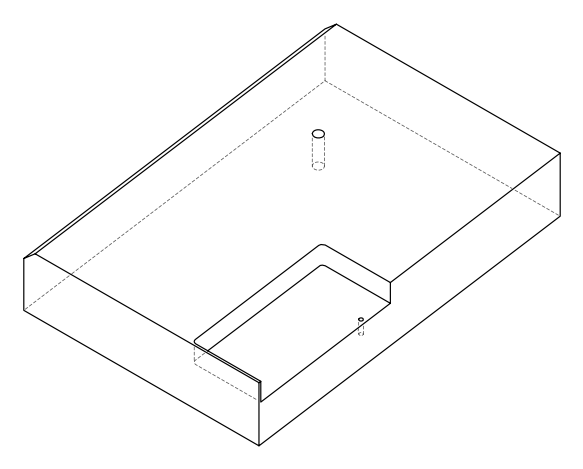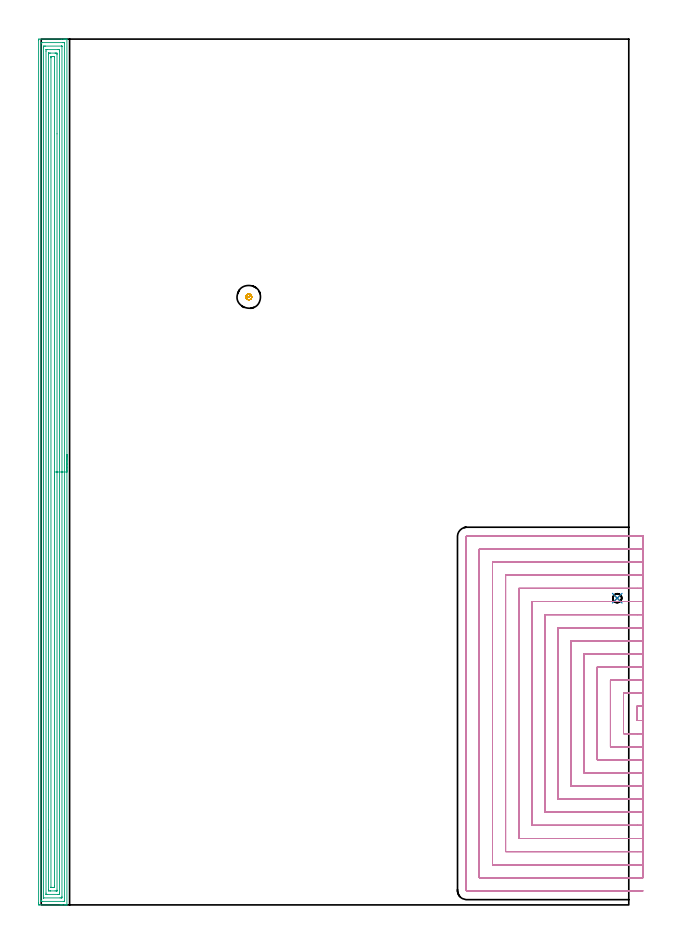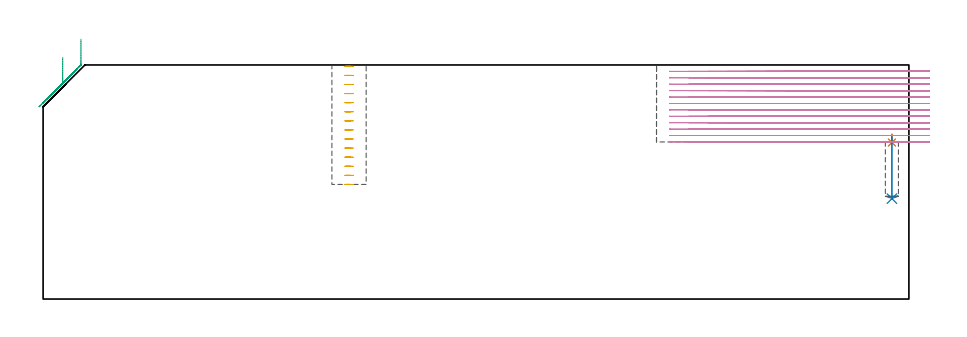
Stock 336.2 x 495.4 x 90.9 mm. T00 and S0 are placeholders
(PLAN: 5 operations, 3 tool changes, 163.7 min)
(1 SPOT_DRILL | STEP1POCKET | NXT0321_9005460120000 | 0.03 min | 3234 mm3)
(2 DRILL_BLIND_HOLE_INTO_CENTER | STEP1POCKET | NXT0301_022 | 0.1 min | 439 mm3)
(3 AREA_MILL | FG_CHAMFER_SURFACE | UGT0205_001 | 24.08 min | 65003 mm3)
(4 MILL_SLOT | SLOT_PARTIAL_RECTANGULAR | NXT0201_010 | Follow Part, ap 2.5, ae 75% | 138.62 min | 620813 mm3)
(5 MILL_BLIND_HOLE_FROM_SOLID_MATERIAL | STEP1POCKET_1 | NXT0201_010 | Spiral | 0.91 min | 6440 mm3)
(TOOL NXT0321_9005460120000 | NC Spot Drill, 142deg, 12mm, Carbide, Uncoated | D12 PA142 FL30 Z2)
(TOOL NXT0301_022 | Carbide Drill 5.1mm [860.1-0510-015A1-MM 2214] | D5.1 PA140 FL28 Z2)
(TOOL UGT0205_001 | Chamfer Mill 20 x 3 x 45 deg. | D20 FL50 Z2)
(TOOL NXT0201_010 | ENDMILL 10mm [2P460-1000-NA 1630] | D10 FL30 Z6)
(OP 1 SPOT_DRILL)
G17 G21 G94 G90
T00 M6
G54
G17 G0 G90 X329.6 Y175.5 S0 M3
G43 Z100.9 H0
G94 G81 G98 Z60.78 F250. R64.
G80
M5
M2
(OP 2 DRILL_BLIND_HOLE_INTO_CENTER)
G17 G21 G94 G90
T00 M6
G54
G17 G0 G90 X329.6 Y175.5 S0 M3
G43 Z100.9 H1
G94 G81 G98 Z39. F250. R63.
G80
M5
M2
(OP 3 AREA_MILL)
G17 G21 G94 G90
T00 M6
G54
G17 G0 G90 X14.7 Y257.7 S1061 M3
G43 Z100.9 H0
G94 G1 Y257.662 Z100.028 F250.
Y257.548 Z99.163
Y257.359 Z98.312
Y257.097 Z97.48
Y256.763 Z96.674
Y256.36 Z95.9
Y255.892 Z95.164
Y255.36 Z94.472
Y254.771 Z93.829
Y254.128 Z93.239
Y253.436 Z92.708
Y252.7 Z92.24
Y251.926 Z91.837
Y251.12 Z91.503
Y250.288 Z91.241
Y249.437 Z91.052
Y248.572 Z90.938
Y247.7 Z90.9
Y0.175
X14.697 Y0.01 Z90.888
X14.661 Y0.007 Z90.852
X14.271 Y0. Z90.471
X13.957 Z90.157
X13.263 Z89.458
X12.027 Z88.224
X11.486 Z87.681
X10.868 Z87.064
X-0.951 Y0.001 Z75.246
X-1.179 Y0.003 Z75.018
X-1.492 Y0.008 Z74.706
X-1.494 Y0.075 Z74.703
X-1.499 Y0.621 Z74.701
X-1.5 Y1.173 Z74.7
Y494.779
X-1.497 Y495.124 Z74.702
X-1.492 Y495.39 Z74.706
X-1.222 Y495.4 Z74.975
X11.486 Z87.681
X12.916 Z89.112
X13.263 Z89.458
X13.958 Z90.157
X14.271 Z90.471
X14.661 Y495.393 Z90.852
X14.697 Y495.39 Z90.888
X14.7 Y495.225 Z90.9
Y247.7
X13.286 Z89.486
X13.285 Y2.387 Z89.485
X13.263 Y2.01 Z89.463
X12.78 Y2.001 Z88.98
X0.825 Y2. Z77.025
X0.342 Y2.001 Z76.542
X-0.063 Y2.01 Z76.137
X-0.085 Y2.409 Z76.115
Y2.431
Y493.013
X-0.063 Y493.39 Z76.137
X0.42 Y493.399 Z76.62
X12.375 Y493.4 Z88.575
X12.858 Y493.399 Z89.058
X13.263 Y493.39 Z89.463
X13.285 Y492.991 Z89.485
Y492.969
X13.286 Y247.7 Z89.486
X11.871 Z88.071
Y4.702
X11.867 Y4.196 Z88.067
X11.864 Y4.012 Z88.064
X11.678 Y4.002 Z87.878
X11.486 Y4.001 Z87.686
X10.792 Y4. Z86.992
X1.519 Y4.001 Z77.719
X1.39 Y4.005 Z77.59
X1.345 Y4.01 Z77.545
X1.335 Y4.024 Z77.535
X1.332 Y4.067 Z77.532
X1.329 Y4.196 Z77.529
Y490.698
X1.332 Y491.204 Z77.532
X1.335 Y491.388 Z77.535
X1.521 Y491.398 Z77.721
X1.714 Y491.399 Z77.914
X2.408 Y491.4 Z78.608
X11.681 Y491.399 Z87.881
X11.81 Y491.395 Z88.01
X11.855 Y491.39 Z88.055
X11.865 Y491.376 Z88.065
X11.868 Y491.333 Z88.068
X11.871 Y491.204 Z88.071
Y247.7
X10.457 Z86.657
Y6.877
X10.453 Y6.129 Z86.653
X10.451 Y6.026 Z86.651
X10.362 Y6.01 Z86.562
X10.145 Y6.006 Z86.345
X9.709 Y6. Z85.909
X3.474 Z79.674
X3.049 Y6.005 Z79.249
X2.837 Y6.01 Z79.037
X2.749 Y6.021 Z78.949
X2.748 Y6.09 Z78.948
X2.743 Y6.735 Z78.943
Y488.523
X2.747 Y489.271 Z78.947
X2.749 Y489.374 Z78.949
X2.838 Y489.39 Z79.038
X3.055 Y489.394 Z79.255
X3.491 Y489.4 Z79.691
X9.726 Z85.926
X10.151 Y489.395 Z86.351
X10.363 Y489.39 Z86.563
X10.451 Y489.379 Z86.651
X10.452 Y489.31 Z86.652
X10.457 Y488.665 Z86.657
Y247.7
X9.043 Z85.243
Y8.441
X9.042 Y8.217 Z85.242
X9.039 Y8.069 Z85.239
X9.036 Y8.02 Z85.236
X9.025 Y8.01 Z85.225
X8.986 Y8.006 Z85.186
X8.821 Y8.002 Z85.021
X8.592 Y8. Z84.792
X7.933 Z84.133
X5.267 Z81.467
X5.038 Z81.238
X4.379 Y8.007 Z80.579
X4.166 Y8.01 Z80.366
X4.16 Y8.44 Z80.36
X4.158 Y8.664 Z80.358
X4.157 Y43.109 Z80.357
Y486.96
X4.158 Y487.183 Z80.358
X4.161 Y487.332 Z80.361
X4.164 Y487.38 Z80.364
X4.175 Y487.39 Z80.375
X4.214 Y487.394 Z80.414
X4.379 Y487.398 Z80.579
X4.608 Y487.4 Z80.808
X5.267 Z81.467
X7.933 Z84.133
X8.162 Y487.399 Z84.362
X8.821 Y487.393 Z85.021
X9.034 Y487.39 Z85.234
X9.04 Y486.96 Z85.24
X9.042 Y486.736 Z85.242
X9.043 Y441.191 Z85.243
Y247.7
X7.629 Z83.829
X7.628 Y10.757 Z83.828
X7.627 Y10.451 Z83.827
X7.624 Y10.157 Z83.824
X7.622 Y10.019 Z83.822
X7.484 Y10.009 Z83.684
X7.044 Y10.003 Z83.244
X6.604 Y10. Z82.804
X6.156 Z82.356
X5.714 Y10.001 Z81.914
X5.591 Y10.007 Z81.791
X5.581 Y10.01 Z81.781
X5.578 Y10.019 Z81.778
X5.574 Y10.06 Z81.774
X5.572 Y10.145 Z81.772
X5.571 Y484.643 Z81.771
X5.573 Y484.949 Z81.773
X5.576 Y485.243 Z81.776
X5.578 Y485.381 Z81.778
X5.716 Y485.391 Z81.916
X6.156 Y485.397 Z82.356
X6.596 Y485.4 Z82.796
X7.044 Z83.244
X7.486 Y485.399 Z83.686
X7.609 Y485.393 Z83.809
X7.619 Y485.39 Z83.819
X7.622 Y485.381 Z83.822
X7.626 Y485.34 Z83.826
X7.628 Y485.255 Z83.828
X7.629 Y247.7 Z83.829
Y246.828 Z83.867
Y245.964 Z83.981
Y245.112 Z84.17
Y244.28 Z84.432
Y243.474 Z84.766
Y242.7 Z85.169
Y241.964 Z85.637
Y241.272 Z86.168
Y240.629 Z86.758
Y240.04 Z87.401
Y239.508 Z88.093
Y239.04 Z88.829
Y238.637 Z89.603
Y238.303 Z90.409
Y238.041 Z91.241
Y237.852 Z92.092
Y237.738 Z92.957
Y237.7 Z93.829
G0 Z100.9
M5
M2
(OP 4 MILL_SLOT)
G17 G21 G94 G90
T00 M6
G54
G17 G0 G90 X344.2 Y113.599 S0 M3
G43 Z100.9 H1
Z88.408
G94 G1 X341.2 F250.
G2 X340.7 Y113.6 R97.5 F500.
G1 Y105.5
G2 X341.2 Y105.501 R97.5
G1 X344.2 F250.
Y121.1
X341.2
X333.2 F500.
Y98.
X341.2
X344.2 F250.
Y128.6
X341.2
X325.7 F500.
Y90.5
X341.2
X344.2 F250.
Y136.1
X341.2
X318.2 F500.
Y83.
X341.2
X344.2 F250.
Y143.6
X341.2
X310.7 F500.
Y75.5
X341.2
X344.2 F250.
Y151.1
X341.2
X303.2 F500.
Y68.
X341.2
X344.2 F250.
Y158.6
X341.2
X295.7 F500.
Y60.5
X341.2
X344.2 F250.
Y166.1
X341.2
X288.2 F500.
Y53.
X341.2
X344.2 F250.
Y173.6
X341.2
X280.7 F500.
Y45.5
X341.2
X344.2 F250.
Y181.1
X341.2
X273.2 F500.
Y38.
X341.2
X344.2 F250.
Y188.6
X341.2
X265.7 F500.
Y30.5
X341.2
X344.2 F250.
Y196.1
X341.2
X258.2 F500.
Y23.
X341.2
X344.2 F250.
Y203.6
X341.2
X250.7 F500.
Y15.5
X341.2
X344.2 F250.
Y211.1
X341.2
X243.5 F500.
G3 X243.2 Y210.8 R0.3
G1 Y8.3
G3 X243.5 Y8. R0.3
G1 X341.2
X344.2 F250.
G0 Y113.599 Z85.917
G1 X341.2
G2 X340.7 Y113.6 R97.5 F500.
G1 Y105.5
G2 X341.2 Y105.501 R97.5
G1 X344.2 F250.
Y121.1
X341.2
X333.2 F500.
Y98.
X341.2
X344.2 F250.
Y128.6
X341.2
X325.7 F500.
Y90.5
X341.2
X344.2 F250.
Y136.1
X341.2
X318.2 F500.
Y83.
X341.2
X344.2 F250.
Y143.6
X341.2
X310.7 F500.
Y75.5
X341.2
X344.2 F250.
Y151.1
X341.2
X303.2 F500.
Y68.
X341.2
X344.2 F250.
Y158.6
X341.2
X295.7 F500.
Y60.5
X341.2
X344.2 F250.
Y166.1
X341.2
X288.2 F500.
Y53.
X341.2
X344.2 F250.
Y173.6
X341.2
X280.7 F500.
Y45.5
X341.2
X344.2 F250.
Y181.1
X341.2
X273.2 F500.
Y38.
X341.2
X344.2 F250.
Y188.6
X341.2
X265.7 F500.
Y30.5
X341.2
X344.2 F250.
Y196.1
X341.2
X258.2 F500.
Y23.
X341.2
X344.2 F250.
Y203.6
X341.2
X250.7 F500.
Y15.5
X341.2
X344.2 F250.
Y211.1
X341.2
X243.5 F500.
G3 X243.2 Y210.8 R0.3
G1 Y8.3
G3 X243.5 Y8. R0.3
G1 X341.2
X344.2 F250.
G0 Y113.599 Z83.425
G1 X341.2
G2 X340.7 Y113.6 R97.5 F500.
G1 Y105.5
G2 X341.2 Y105.501 R97.5
G1 X344.2 F250.
Y121.1
X341.2
X333.2 F500.
Y98.
X341.2
X344.2 F250.
Y128.6
X341.2
X325.7 F500.
Y90.5
X341.2
X344.2 F250.
Y136.1
X341.2
X318.2 F500.
Y83.
X341.2
X344.2 F250.
Y143.6
X341.2
X310.7 F500.
Y75.5
X341.2
X344.2 F250.
Y151.1
X341.2
X303.2 F500.
Y68.
X341.2
X344.2 F250.
Y158.6
X341.2
X295.7 F500.
Y60.5
X341.2
X344.2 F250.
Y166.1
X341.2
X288.2 F500.
Y53.
X341.2
X344.2 F250.
Y173.6
X341.2
X280.7 F500.
Y45.5
X341.2
X344.2 F250.
Y181.1
X341.2
X273.2 F500.
Y38.
X341.2
X344.2 F250.
Y188.6
X341.2
X265.7 F500.
Y30.5
X341.2
X344.2 F250.
Y196.1
X341.2
X258.2 F500.
Y23.
X341.2
X344.2 F250.
Y203.6
X341.2
X250.7 F500.
Y15.5
X341.2
X344.2 F250.
Y211.1
X341.2
X243.5 F500.
G3 X243.2 Y210.8 R0.3
G1 Y8.3
G3 X243.5 Y8. R0.3
G1 X341.2
X344.2 F250.
G0 Y113.599 Z80.933
G1 X341.2
G2 X340.7 Y113.6 R97.5 F500.
G1 Y105.5
G2 X341.2 Y105.501 R97.5
G1 X344.2 F250.
Y121.1
X341.2
X333.2 F500.
Y98.
X341.2
X344.2 F250.
Y128.6
X341.2
X325.7 F500.
Y90.5
X341.2
X344.2 F250.
Y136.1
X341.2
X318.2 F500.
Y83.
X341.2
X344.2 F250.
Y143.6
X341.2
X310.7 F500.
Y75.5
X341.2
X344.2 F250.
Y151.1
X341.2
X303.2 F500.
Y68.
X341.2
X344.2 F250.
Y158.6
X341.2
X295.7 F500.
Y60.5
X341.2
X344.2 F250.
Y166.1
X341.2
X288.2 F500.
Y53.
X341.2
X344.2 F250.
Y173.6
X341.2
X280.7 F500.
Y45.5
X341.2
X344.2 F250.
Y181.1
X341.2
X273.2 F500.
Y38.
X341.2
X344.2 F250.
Y188.6
X341.2
X265.7 F500.
Y30.5
X341.2
X344.2 F250.
Y196.1
X341.2
X258.2 F500.
Y23.
X341.2
X344.2 F250.
Y203.6
X341.2
X250.7 F500.
Y15.5
X341.2
X344.2 F250.
Y211.1
X341.2
X243.5 F500.
G3 X243.2 Y210.8 R0.3
G1 Y8.3
G3 X243.5 Y8. R0.3
G1 X341.2
X344.2 F250.
G0 Y113.599 Z78.442
G1 X341.2
G2 X340.7 Y113.6 R97.5 F500.
G1 Y105.5
G2 X341.2 Y105.501 R97.5
G1 X344.2 F250.
Y121.1
X341.2
X333.2 F500.
Y98.
X341.2
X344.2 F250.
Y128.6
X341.2
X325.7 F500.
Y90.5
X341.2
X344.2 F250.
Y136.1
X341.2
X318.2 F500.
Y83.
X341.2
X344.2 F250.
Y143.6
X341.2
X310.7 F500.
Y75.5
X341.2
X344.2 F250.
Y151.1
X341.2
X303.2 F500.
Y68.
X341.2
X344.2 F250.
Y158.6
X341.2
X295.7 F500.
Y60.5
X341.2
X344.2 F250.
Y166.1
X341.2
X288.2 F500.
Y53.
X341.2
X344.2 F250.
Y173.6
X341.2
X280.7 F500.
Y45.5
X341.2
X344.2 F250.
Y181.1
X341.2
X273.2 F500.
Y38.
X341.2
X344.2 F250.
Y188.6
X341.2
X265.7 F500.
Y30.5
X341.2
X344.2 F250.
Y196.1
X341.2
X258.2 F500.
Y23.
X341.2
X344.2 F250.
Y203.6
X341.2
X250.7 F500.
Y15.5
X341.2
X344.2 F250.
Y211.1
X341.2
X243.5 F500.
G3 X243.2 Y210.8 R0.3
G1 Y8.3
G3 X243.5 Y8. R0.3
G1 X341.2
X344.2 F250.
G0 Y113.599 Z75.95
G1 X341.2
G2 X340.7 Y113.6 R97.5 F500.
G1 Y105.5
G2 X341.2 Y105.501 R97.5
G1 X344.2 F250.
Y121.1
X341.2
X333.2 F500.
Y98.
X341.2
X344.2 F250.
Y128.6
X341.2
X325.7 F500.
Y90.5
X341.2
X344.2 F250.
Y136.1
X341.2
X318.2 F500.
Y83.
X341.2
X344.2 F250.
Y143.6
X341.2
X310.7 F500.
Y75.5
X341.2
X344.2 F250.
Y151.1
X341.2
X303.2 F500.
Y68.
X341.2
X344.2 F250.
Y158.6
X341.2
X295.7 F500.
Y60.5
X341.2
X344.2 F250.
Y166.1
X341.2
X288.2 F500.
Y53.
X341.2
X344.2 F250.
Y173.6
X341.2
X280.7 F500.
Y45.5
X341.2
X344.2 F250.
Y181.1
X341.2
X273.2 F500.
Y38.
X341.2
X344.2 F250.
Y188.6
X341.2
X265.7 F500.
Y30.5
X341.2
X344.2 F250.
Y196.1
X341.2
X258.2 F500.
Y23.
X341.2
X344.2 F250.
Y203.6
X341.2
X250.7 F500.
Y15.5
X341.2
X344.2 F250.
Y211.1
X341.2
X243.5 F500.
G3 X243.2 Y210.8 R0.3
G1 Y8.3
G3 X243.5 Y8. R0.3
G1 X341.2
X344.2 F250.
G0 Y113.599 Z73.458
G1 X341.2
G2 X340.7 Y113.6 R97.5 F500.
G1 Y105.5
G2 X341.2 Y105.501 R97.5
G1 X344.2 F250.
Y121.1
X341.2
X333.2 F500.
Y98.
X341.2
X344.2 F250.
Y128.6
X341.2
X325.7 F500.
Y90.5
X341.2
X344.2 F250.
Y136.1
X341.2
X318.2 F500.
Y83.
X341.2
X344.2 F250.
Y143.6
X341.2
X310.7 F500.
Y75.5
X341.2
X344.2 F250.
Y151.1
X341.2
X303.2 F500.
Y68.
X341.2
X344.2 F250.
Y158.6
X341.2
X295.7 F500.
Y60.5
X341.2
X344.2 F250.
Y166.1
X341.2
X288.2 F500.
Y53.
X341.2
X344.2 F250.
Y173.6
X341.2
X280.7 F500.
Y45.5
X341.2
X344.2 F250.
Y181.1
X341.2
X273.2 F500.
Y38.
X341.2
X344.2 F250.
Y188.6
X341.2
X265.7 F500.
Y30.5
X341.2
X344.2 F250.
Y196.1
X341.2
X258.2 F500.
Y23.
X341.2
X344.2 F250.
Y203.6
X341.2
X250.7 F500.
Y15.5
X341.2
X344.2 F250.
Y211.1
X341.2
X243.5 F500.
G3 X243.2 Y210.8 R0.3
G1 Y8.3
G3 X243.5 Y8. R0.3
G1 X341.2
X344.2 F250.
G0 Y113.599 Z70.967
G1 X341.2
G2 X340.7 Y113.6 R97.5 F500.
G1 Y105.5
G2 X341.2 Y105.501 R97.5
G1 X344.2 F250.
Y121.1
X341.2
X333.2 F500.
Y98.
X341.2
X344.2 F250.
Y128.6
X341.2
X325.7 F500.
Y90.5
X341.2
X344.2 F250.
Y136.1
X341.2
X318.2 F500.
Y83.
X341.2
X344.2 F250.
Y143.6
X341.2
X310.7 F500.
Y75.5
X341.2
X344.2 F250.
Y151.1
X341.2
X303.2 F500.
Y68.
X341.2
X344.2 F250.
Y158.6
X341.2
X295.7 F500.
Y60.5
X341.2
X344.2 F250.
Y166.1
X341.2
X288.2 F500.
Y53.
X341.2
X344.2 F250.
Y173.6
X341.2
X280.7 F500.
Y45.5
X341.2
X344.2 F250.
Y181.1
X341.2
X273.2 F500.
Y38.
X341.2
X344.2 F250.
Y188.6
X341.2
X265.7 F500.
Y30.5
X341.2
X344.2 F250.
Y196.1
X341.2
X258.2 F500.
Y23.
X341.2
X344.2 F250.
Y203.6
X341.2
X250.7 F500.
Y15.5
X341.2
X344.2 F250.
Y211.1
X341.2
X243.5 F500.
G3 X243.2 Y210.8 R0.3
G1 Y8.3
G3 X243.5 Y8. R0.3
G1 X341.2
X344.2 F250.
G0 Y113.599 Z68.475
G1 X341.2
G2 X340.7 Y113.6 R97.5 F500.
G1 Y105.5
G2 X341.2 Y105.501 R97.5
G1 X344.2 F250.
Y121.1
X341.2
X333.2 F500.
Y98.
X341.2
X344.2 F250.
Y128.6
X341.2
X325.7 F500.
Y90.5
X341.2
X344.2 F250.
Y136.1
X341.2
X318.2 F500.
Y83.
X341.2
X344.2 F250.
Y143.6
X341.2
X310.7 F500.
Y75.5
X341.2
X344.2 F250.
Y151.1
X341.2
X303.2 F500.
Y68.
X341.2
X344.2 F250.
Y158.6
X341.2
X295.7 F500.
Y60.5
X341.2
X344.2 F250.
Y166.1
X341.2
X288.2 F500.
Y53.
X341.2
X344.2 F250.
Y173.6
X341.2
X280.7 F500.
Y45.5
X341.2
X344.2 F250.
Y181.1
X341.2
X273.2 F500.
Y38.
X341.2
X344.2 F250.
Y188.6
X341.2
X265.7 F500.
Y30.5
X341.2
X344.2 F250.
Y196.1
X341.2
X258.2 F500.
Y23.
X341.2
X344.2 F250.
Y203.6
X341.2
X250.7 F500.
Y15.5
X341.2
X344.2 F250.
Y211.1
X341.2
X243.5 F500.
G3 X243.2 Y210.8 R0.3
G1 Y8.3
G3 X243.5 Y8. R0.3
G1 X341.2
X344.2 F250.
G0 Y113.599 Z65.983
G1 X341.2
G2 X340.7 Y113.6 R97.5 F500.
G1 Y105.5
G2 X341.2 Y105.501 R97.5
G1 X344.2 F250.
Y121.1
X341.2
X333.2 F500.
Y98.
X341.2
X344.2 F250.
Y128.6
X341.2
X325.7 F500.
Y90.5
X341.2
X344.2 F250.
Y136.1
X341.2
X318.2 F500.
Y83.
X341.2
X344.2 F250.
Y143.6
X341.2
X310.7 F500.
Y75.5
X341.2
X344.2 F250.
Y151.1
X341.2
X303.2 F500.
Y68.
X341.2
X344.2 F250.
Y158.6
X341.2
X295.7 F500.
Y60.5
X341.2
X344.2 F250.
Y166.1
X341.2
X288.2 F500.
Y53.
X341.2
X344.2 F250.
Y173.6
X341.2
X280.7 F500.
Y45.5
X341.2
X344.2 F250.
Y181.1
X341.2
X273.2 F500.
Y38.
X341.2
X344.2 F250.
Y188.6
X341.2
X265.7 F500.
Y30.5
X341.2
X344.2 F250.
Y196.1
X341.2
X258.2 F500.
Y23.
X341.2
X344.2 F250.
Y203.6
X341.2
X250.7 F500.
Y15.5
X341.2
X344.2 F250.
Y211.1
X341.2
X243.5 F500.
G3 X243.2 Y210.8 R0.3
G1 Y8.3
G3 X243.5 Y8. R0.3
G1 X341.2
X344.2 F250.
G0 Y113.599 Z63.492
G1 X341.2
G2 X340.7 Y113.6 R97.5 F500.
G1 Y105.5
G2 X341.2 Y105.501 R97.5
G1 X344.2 F250.
Y121.1
X341.2
X333.2 F500.
Y98.
X341.2
X344.2 F250.
Y128.6
X341.2
X325.7 F500.
Y90.5
X341.2
X344.2 F250.
Y136.1
X341.2
X318.2 F500.
Y83.
X341.2
X344.2 F250.
Y143.6
X341.2
X310.7 F500.
Y75.5
X341.2
X344.2 F250.
Y151.1
X341.2
X303.2 F500.
Y68.
X341.2
X344.2 F250.
Y158.6
X341.2
X295.7 F500.
Y60.5
X341.2
X344.2 F250.
Y166.1
X341.2
X288.2 F500.
Y53.
X341.2
X344.2 F250.
Y173.6
X341.2
X280.7 F500.
Y45.5
X341.2
X344.2 F250.
Y181.1
X341.2
X273.2 F500.
Y38.
X341.2
X344.2 F250.
Y188.6
X341.2
X265.7 F500.
Y30.5
X341.2
X344.2 F250.
Y196.1
X341.2
X258.2 F500.
Y23.
X341.2
X344.2 F250.
Y203.6
X341.2
X250.7 F500.
Y15.5
X341.2
X344.2 F250.
Y211.1
X341.2
X243.5 F500.
G3 X243.2 Y210.8 R0.3
G1 Y8.3
G3 X243.5 Y8. R0.3
G1 X341.2
X344.2 F250.
G0 Y113.599 Z61.
G1 X341.2
G2 X340.7 Y113.6 R97.5 F500.
G1 Y105.5
G2 X341.2 Y105.501 R97.5
G1 X344.2 F250.
Y121.1
X341.2
X333.2 F500.
Y98.
X341.2
X344.2 F250.
Y128.6
X341.2
X325.7 F500.
Y90.5
X341.2
X344.2 F250.
Y136.1
X341.2
X318.2 F500.
Y83.
X341.2
X344.2 F250.
Y143.6
X341.2
X310.7 F500.
Y75.5
X341.2
X344.2 F250.
Y151.1
X341.2
X303.2 F500.
Y68.
X341.2
X344.2 F250.
Y158.6
X341.2
X295.7 F500.
Y60.5
X341.2
X344.2 F250.
Y166.1
X341.2
X288.2 F500.
Y53.
X341.2
X344.2 F250.
Y173.6
X341.2
X280.7 F500.
Y45.5
X341.2
X344.2 F250.
Y181.1
X341.2
X273.2 F500.
Y38.
X341.2
X344.2 F250.
Y188.6
X341.2
X265.7 F500.
Y30.5
X341.2
X344.2 F250.
Y196.1
X341.2
X258.2 F500.
Y23.
X341.2
X344.2 F250.
Y203.6
X341.2
X250.7 F500.
Y15.5
X341.2
X344.2 F250.
Y211.1
X341.2
X243.5 F500.
G3 X243.2 Y210.8 R0.3
G1 Y8.3
G3 X243.5 Y8. R0.3
G1 X341.2
X344.2 F250.
G0 Z100.9
M5
M2
(OP 5 MILL_BLIND_HOLE_FROM_SOLID_MATERIAL)
G17 G21 G94 G90
T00 M6
G54
G17 G0 G90 X118.8 Y347.9 S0 M3
G43 Z100.9 H1
Z90.371
G94 G3 X119.413 Y348.937 R0.7 F250.
X118.005 Y349.346 R1.037
X117.354 Y347.105 R1.65
X118.005 Y349.346 R-1.65
X117.68 Y348.226 R0.825
X118.8 Y347.9 R0.825
G0 Z86.843
G3 X119.413 Y348.937 R0.7
X118.005 Y349.346 R1.037
X117.354 Y347.105 R1.65
X118.005 Y349.346 R-1.65
X117.68 Y348.226 R0.825
X118.8 Y347.9 R0.825
G0 Z83.314
G3 X119.413 Y348.937 R0.7
X118.005 Y349.346 R1.037
X117.354 Y347.105 R1.65
X118.005 Y349.346 R-1.65
X117.68 Y348.226 R0.825
X118.8 Y347.9 R0.825
G0 Z79.786
G3 X119.413 Y348.937 R0.7
X118.005 Y349.346 R1.037
X117.354 Y347.105 R1.65
X118.005 Y349.346 R-1.65
X117.68 Y348.226 R0.825
X118.8 Y347.9 R0.825
G0 Z76.257
G3 X119.413 Y348.937 R0.7
X118.005 Y349.346 R1.037
X117.354 Y347.105 R1.65
X118.005 Y349.346 R-1.65
X117.68 Y348.226 R0.825
X118.8 Y347.9 R0.825
G0 Z72.729
G3 X119.413 Y348.937 R0.7
X118.005 Y349.346 R1.037
X117.354 Y347.105 R1.65
X118.005 Y349.346 R-1.65
X117.68 Y348.226 R0.825
X118.8 Y347.9 R0.825
G0 Z69.2
G3 X119.413 Y348.937 R0.7
X118.005 Y349.346 R1.037
X117.354 Y347.105 R1.65
X118.005 Y349.346 R-1.65
X117.68 Y348.226 R0.825
X118.8 Y347.9 R0.825
G0 Z65.671
G3 X119.413 Y348.937 R0.7
X118.005 Y349.346 R1.037
X117.354 Y347.105 R1.65
X118.005 Y349.346 R-1.65
X117.68 Y348.226 R0.825
X118.8 Y347.9 R0.825
G0 Z62.143
G3 X119.413 Y348.937 R0.7
X118.005 Y349.346 R1.037
X117.354 Y347.105 R1.65
X118.005 Y349.346 R-1.65
X117.68 Y348.226 R0.825
X118.8 Y347.9 R0.825
G0 Z58.614
G3 X119.413 Y348.937 R0.7
X118.005 Y349.346 R1.037
X117.354 Y347.105 R1.65
X118.005 Y349.346 R-1.65
X117.68 Y348.226 R0.825
X118.8 Y347.9 R0.825
G0 Z55.086
G3 X119.413 Y348.937 R0.7
X118.005 Y349.346 R1.037
X117.354 Y347.105 R1.65
X118.005 Y349.346 R-1.65
X117.68 Y348.226 R0.825
X118.8 Y347.9 R0.825
G0 Z51.557
G3 X119.413 Y348.937 R0.7
X118.005 Y349.346 R1.037
X117.354 Y347.105 R1.65
X118.005 Y349.346 R-1.65
X117.68 Y348.226 R0.825
X118.8 Y347.9 R0.825
G0 Z48.029
G3 X119.413 Y348.937 R0.7
X118.005 Y349.346 R1.037
X117.354 Y347.105 R1.65
X118.005 Y349.346 R-1.65
X117.68 Y348.226 R0.825
X118.8 Y347.9 R0.825
G0 Z44.5
G3 X119.413 Y348.937 R0.7
X118.005 Y349.346 R1.037
X117.354 Y347.105 R1.65
X118.005 Y349.346 R-1.65
X117.68 Y348.226 R0.825
X118.8 Y347.9 R0.825
G0 Z100.9
M5
M2
